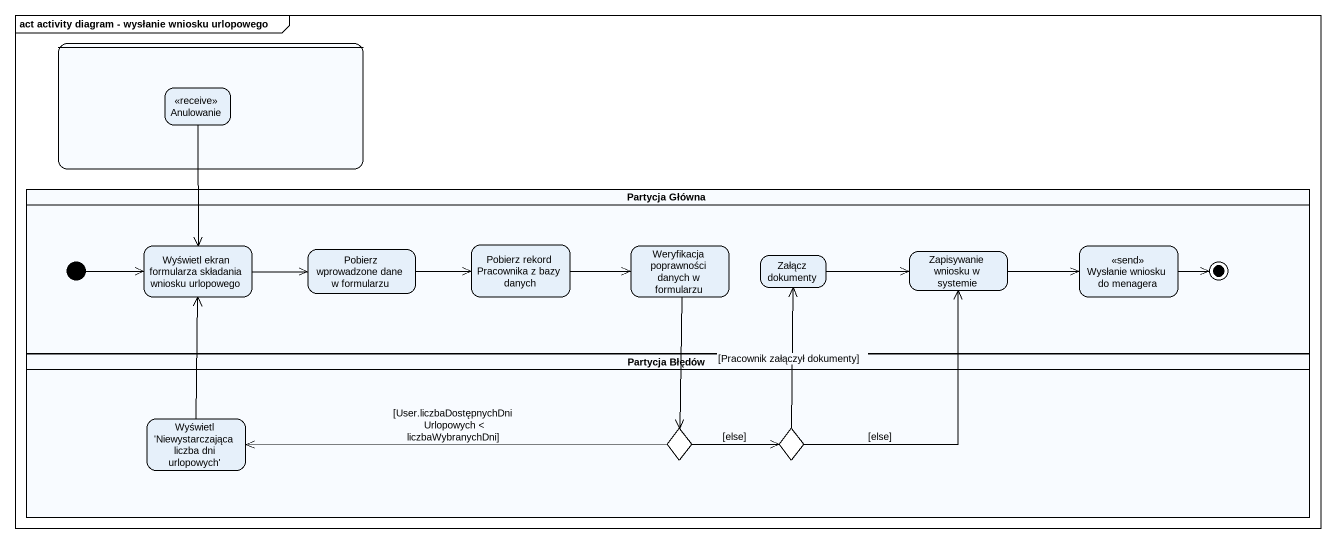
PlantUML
@startuml
mainframe act activity diagram - wysłanie wniosku urlopowego
hide empty description
state " " as state1 {
  state Anulowanie <<receive>>
}
state "Partycja Główna" as Partycja_Główna <<partition>> {
  state "Wyświetl ekran formularza składania wniosku urlopowego" as Wyświetl_ekran_formularza
  state "Pobierz wprowadzone dane w formularzu" as Pobierz_wprowadzone_dane_w
  state "Pobierz rekord Pracownika z bazy danych" as Pobierz_rekord_Pracownika_z
  state "Weryfikacja poprawności danych w formularzu" as Weryfikacja_poprawności
  state "Załącz dokumenty" as Załącz_dokumenty
  state "Zapisywanie wniosku w systemie" as Zapisywanie_wniosku_w
  state "Wysłanie wniosku do menagera" as Wysłanie_wniosku_do_menagera <<send>>
  [*] -right-> Wyświetl_ekran_formularza
  Wysłanie_wniosku_do_menagera -right-> [*]
}
state "Partycja Błędów" as Partycja_Błędów <<partition>> {
  state "Wyświetl 'Niewystarczająca liczba dni urlopowych'" as Wyświetl_Niewystarczająca
  state choice1 <<choice>>
  state choice2 <<choice>>
}
Anulowanie --> Wyświetl_ekran_formularza
Wyświetl_ekran_formularza -right-> Pobierz_wprowadzone_dane_w
Pobierz_wprowadzone_dane_w -right-> Pobierz_rekord_Pracownika_z
Pobierz_rekord_Pracownika_z -right-> Weryfikacja_poprawności
Weryfikacja_poprawności --> choice1
Załącz_dokumenty -right-> Zapisywanie_wniosku_w
Zapisywanie_wniosku_w -right-> Wysłanie_wniosku_do_menagera
Wyświetl_Niewystarczająca -up-> Wyświetl_ekran_formularza
choice1 -left-> Wyświetl_Niewystarczająca : [User.liczbaDostępnychDniUrlopowych < liczbaWybranychDni]
choice1 -right-> choice2 : [else]
choice2 -up-> Załącz_dokumenty : [Pracownik załączył dokumenty]
choice2 -up-> Zapisywanie_wniosku_w : [else]
@enduml
